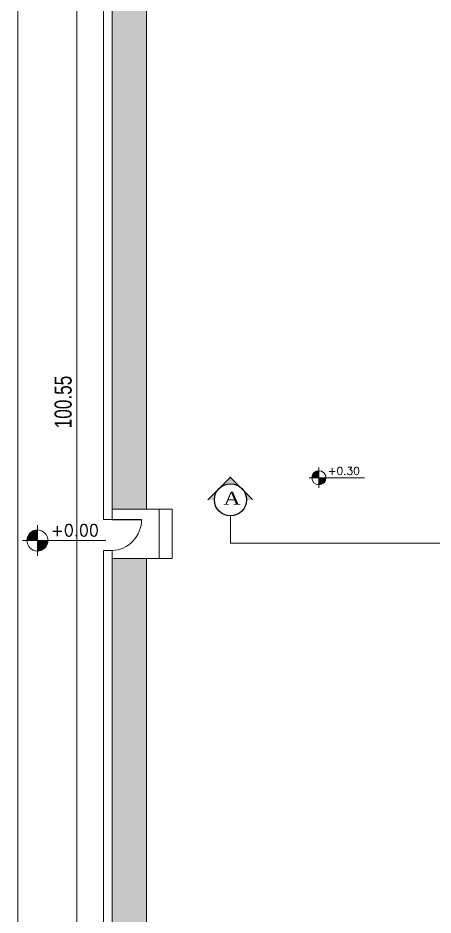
# Model space of a CAD drawing. Header units: millimetres. Extents: x -401 to 2889, y -234 to 146.
# Drawn here: x 2661.2 to 2670.89, y 11.15 to 32.1 of the extents above; entities that cross this region are included whole.
import ezdxf

# ---------------------------------------------------------------- set-up
doc = ezdxf.new("R2010")
doc.units = ezdxf.units.MM
doc.header["$LTSCALE"] = 3
doc.header["$MEASUREMENT"] = 0
doc.linetypes.add('CENTER', pattern=[50.8, 31.75, -6.35, 6.35, -6.35])
doc.layers.get('0').update_dxf_attribs({"color": 3, "lineweight": 9})
doc.layers.add('AJEC LOGO', color=4, linetype='Continuous')
doc.layers.add('ARCH_SUBTITLE TEXT', color=10, linetype='Continuous')
for name, color, linetype, lineweight in [('DIM-IN', 1, 'Continuous', 0), ('hatch 2', 251, 'Continuous', 0), ('LEVELS', 7, 'Continuous', 5), ('plan', 255, 'Continuous', 9), ('WALLS', 30, 'Continuous', 15)]:
    doc.layers.add(name, color=color, linetype=linetype, lineweight=lineweight)
doc.styles.add('Drwazah english', font='sosa.shx', dxfattribs={"width": 0.75})
doc.styles.add('ROMANS', font='romans', dxfattribs={"width": 0.8})
doc.styles.add('SC 50', font='romans.shx', dxfattribs={"width": 0.9})
doc.dimstyles.new('Arch 1-200m', dxfattribs={"dimscale": 2, "dimtxt": 0.2, "dimasz": 0.07, "dimexe": 0.05, "dimexo": 0.05, "dimgap": 0.03, "dimtad": 1, "dimzin": 1, "dimdsep": 46, "dimtxsty": 'Drwazah english', "dimblk": 'ARCHTICK', "dimcen": 0, "dimdle": 0.05, "dimclrd": 16, "dimclre": 16, "dimclrt": 16, "dimaunit": 2, "dimazin": 0, "dimtfac": 1, "dimtmove": 0, "dimatfit": 0, "dimldrblk": 'ARCHTICK', "dimfxl": 0.18, "dimtolj": 1, "dimtzin": 0, "dimlwd": 0, "dimlwe": 9, "dimarcsym": 2})

# ---------------------------------------------------------------- blocks, each defined once
blk = doc.blocks.new('level-1')
at = {"layer": 'LEVELS', "linetype": 'ByBlock'}
h = blk.add_hatch(dxfattribs=at)
h.set_pattern_fill('ANSI31', color=0, scale=0.15, style=0)
h.set_pattern_definition([(45, (-26.005662, -19.227158), (-0.013258252, 0.013258252), [])])
h.paths.add_polyline_path([(0.434, 0), (0.254, 0), (0.254, -0.18, 0.414214)])
h.paths.add_polyline_path([(0.254, 0.18, 0.414214), (0.075, 0), (0.254, 0)])
at = {"layer": 'LEVELS', "color": 0, "linetype": 'ByBlock'}
for p, q in [((0.254, -0.262), (0.254, 0.262)), ((0, 0), (1.425, 0))]:
    blk.add_line(p, q, dxfattribs=at)
blk.add_circle((0.254, 0), 0.18, dxfattribs=at)
at = {"layer": 'LEVELS', "color": 0, "linetype": 'ByBlock', "style": 'ROMANS'}
blk.add_attdef('LV', (0.483, 0.075), '', height=0.2, dxfattribs=at)
blk = doc.blocks.new('_ArchTick')
at = {"color": 0, "linetype": 'ByBlock', "const_width": 0.15}
blk.add_lwpolyline([(-0.5, -0.5), (0.5, 0.5)], dxfattribs=at)
blk = doc.blocks.new('*D662')
at = {"layer": 'Defpoints', "color": 0, "transparency": 16777216}
for p in [(2662.578, 73.404), (2663.2, 73.404), (2663.2, -27.151)]:
    blk.add_point(p, dxfattribs=at)
at = {"layer": 'DIM-IN', "color": 16, "lineweight": 9, "transparency": 16777216}
for p, q in [((2663.1, 73.404), (2662.478, 73.404)), ((2663.1, -27.151), (2662.478, -27.151))]:
    blk.add_line(p, q, dxfattribs=at)
at = {"layer": 'DIM-IN', "color": 16, "linetype": 'ByBlock', "lineweight": 0, "transparency": 16777216}
blk.add_line((2662.578, -27.251), (2662.578, 73.504), dxfattribs=at)
at = {"layer": 'DIM-IN', "color": 16, "lineweight": 0, "transparency": 16777216, "xscale": 0.14, "yscale": 0.14, "zscale": 0.14}
for p, rotation in [((2662.578, 73.404), 90), ((2662.578, -27.151), 270)]:
    blk.add_blockref('_ArchTick', p, dxfattribs=dict(at, rotation=rotation))
at = {"layer": 'DIM-IN', "color": 16, "transparency": 16777216, "insert": (2662.257, 23.127), "char_height": 0.4, "attachment_point": 5, "rotation": 90, "style": 'Drwazah english'}
blk.add_mtext('\\A1;100.55', dxfattribs=at)

msp = doc.modelspace()

# ---------------------------------------------------------------- hatches: boundary and pattern name
at = {"layer": 'AJEC LOGO'}
h = msp.add_hatch(color=6, dxfattribs=at)
h.paths.add_polyline_path([(2665.883, 21.093, 0.186055), (2665.786, 20.842), (2665.632, 20.842)])
h.paths.add_polyline_path([(2665.909, 21.12), (2666.161, 21.371), (2666.413, 21.12, 0.186055), (2666.161, 21.217, 0.186055)])
h.paths.add_polyline_path([(2666.536, 20.842, 0.186055), (2666.439, 21.093), (2666.691, 20.842)])
at = {"layer": 'hatch 2', "lineweight": 0}
h = msp.add_hatch(dxfattribs=at)
h.set_pattern_fill('GRASS', scale=0.1)
h.set_pattern_definition([(90, (-547.30576, 189.300046), (-0.0707106781, 0.0707106781), [0.01875, -0.1226713563]), (45, (-547.30576, 189.30005), (-0.070710678, 0.070710678), [0.01875, -0.08125]), (135, (-547.30576, 189.30005), (-0.070710678, -0.070710678), [0.01875, -0.08125])])
h.paths.add_polyline_path([(2663.4, 20.625), (2664.2, 20.625), (2664.2, 42.915), (2663.4, 42.915)])
edge = h.paths.add_edge_path()
edge.add_line((2664.2, 19.471), (2663.4, 19.471))
edge.add_line((2663.4, 19.471), (2663.4, -22.151))
edge.add_line((2663.4, -22.151), (2663.7, -22.151))
edge.add_arc((2663.7, -21.651), 0.5, 270, 360)
edge.add_line((2664.2, -21.651), (2664.2, 19.471))
h.paths.add_polyline_path([(2664.2, 62.411), (2663.4, 62.411), (2663.4, 60.738), (2664.2, 60.738)])

# ---------------------------------------------------------------- linework, layer by layer
at = {"color": 6, "linetype": 'CENTER'}
msp.add_line((2666.161, 19.829), (2666.161, 20.467), dxfattribs=at)
at = {"color": 6, "linetype": 'CENTER', "ltscale": 0.01, "const_width": 0.02}
msp.add_lwpolyline([(2815.894, 19.829), (2815.264, 19.829), (2815.621, 19.829), (2666.161, 19.829), (2666.161, 20.467)], dxfattribs=at)
at = {"layer": 'AJEC LOGO', "color": 6}
for p, q in [((2665.632, 20.842), (2666.161, 21.371)), ((2666.15, 21.382), (2666.68, 20.853))]:
    msp.add_line(p, q, dxfattribs=at)
msp.add_circle((2666.161, 20.842), 0.375, dxfattribs=at)
at = {"layer": 'plan', "color": 7, "lineweight": 0}
for p, q in [((2661.2, 73.818), (2661.2, -27.772)), ((2664.2, 20.625), (2664.2, 42.915)), ((2663.4, 20.625), (2664.8, 20.625)), ((2664.5, 20.625), (2664.5, 19.471)), ((2664.8, 20.625), (2664.8, 19.471)), ((2663.4, 20.382), (2664.087, 20.382)), ((2663.4, 20.373), (2664.087, 20.373)), ((2663.4, 19.471), (2664.8, 19.471)), ((2664.2, -21.651), (2664.2, 19.471))]:
    msp.add_line(p, q, dxfattribs=at)
msp.add_arc((2663.36, 20.382), 0.727, 273.1892, 0, dxfattribs=at)
at = {"layer": 'WALLS'}
for p, q in [((2663.2, 20.382), (2663.2, 63.234)), ((2663.4, 20.382), (2663.4, 63.234)), ((2663.4, 20.382), (2663.2, 20.382)), ((2663.2, -22.151), (2663.2, 19.656)), ((2663.2, 19.656), (2663.4, 19.656)), ((2663.4, -22.151), (2663.4, 19.656))]:
    msp.add_line(p, q, dxfattribs=at)

# ---------------------------------------------------------------- block references
at = {"layer": 'LEVELS', "color": 3}
ref = msp.add_blockref('level-1', (2667.996, 21.359), dxfattribs=dict(at, xscale=0.9100000000000003, yscale=0.9100000000000003, zscale=0.9100000000000003))
ref.add_attrib('LV', '+0.30', (2668.436, 21.427), dxfattribs={"layer": '0', "color": 0, "linetype": 'ByBlock', "height": 0.182, "style": 'ROMANS'})
ref = msp.add_blockref('level-1', (2661.308, 19.893), dxfattribs=dict(at, xscale=1.365, yscale=1.365, zscale=1.365))
ref.add_attrib('LV', '+0.00', (2661.967, 19.995), dxfattribs={"layer": '0', "color": 0, "linetype": 'ByBlock', "height": 0.273, "style": 'ROMANS'})

# ---------------------------------------------------------------- texts
at = {"layer": 'ARCH_SUBTITLE TEXT', "color": 4, "linetype": 'Continuous', "insert": (2666.001, 20.88, 0), "char_height": 0.29993, "width": 22.92787, "attachment_point": 4, "style": 'SC 50'}
msp.add_mtext('{\\fRomantic|b0|i0|c2|p2;\\W1.2;A}', dxfattribs=at)

# ---------------------------------------------------------------- dimensions: what is measured, and where the dimension line sits
at = {"layer": 'DIM-IN'}
dim = msp.add_linear_dim(base=(2662.5785, 73.404), p1=(2663.2002, -27.1509), p2=(2663.2002, 73.404), angle=90, dimstyle='Arch 1-200m', dxfattribs=at)
dim.commit()
dim.dimension.update_dxf_attribs({"geometry": '*D662', "text_midpoint": (2662.2568, 23.1265)})

doc.saveas('drawing.dxf')
